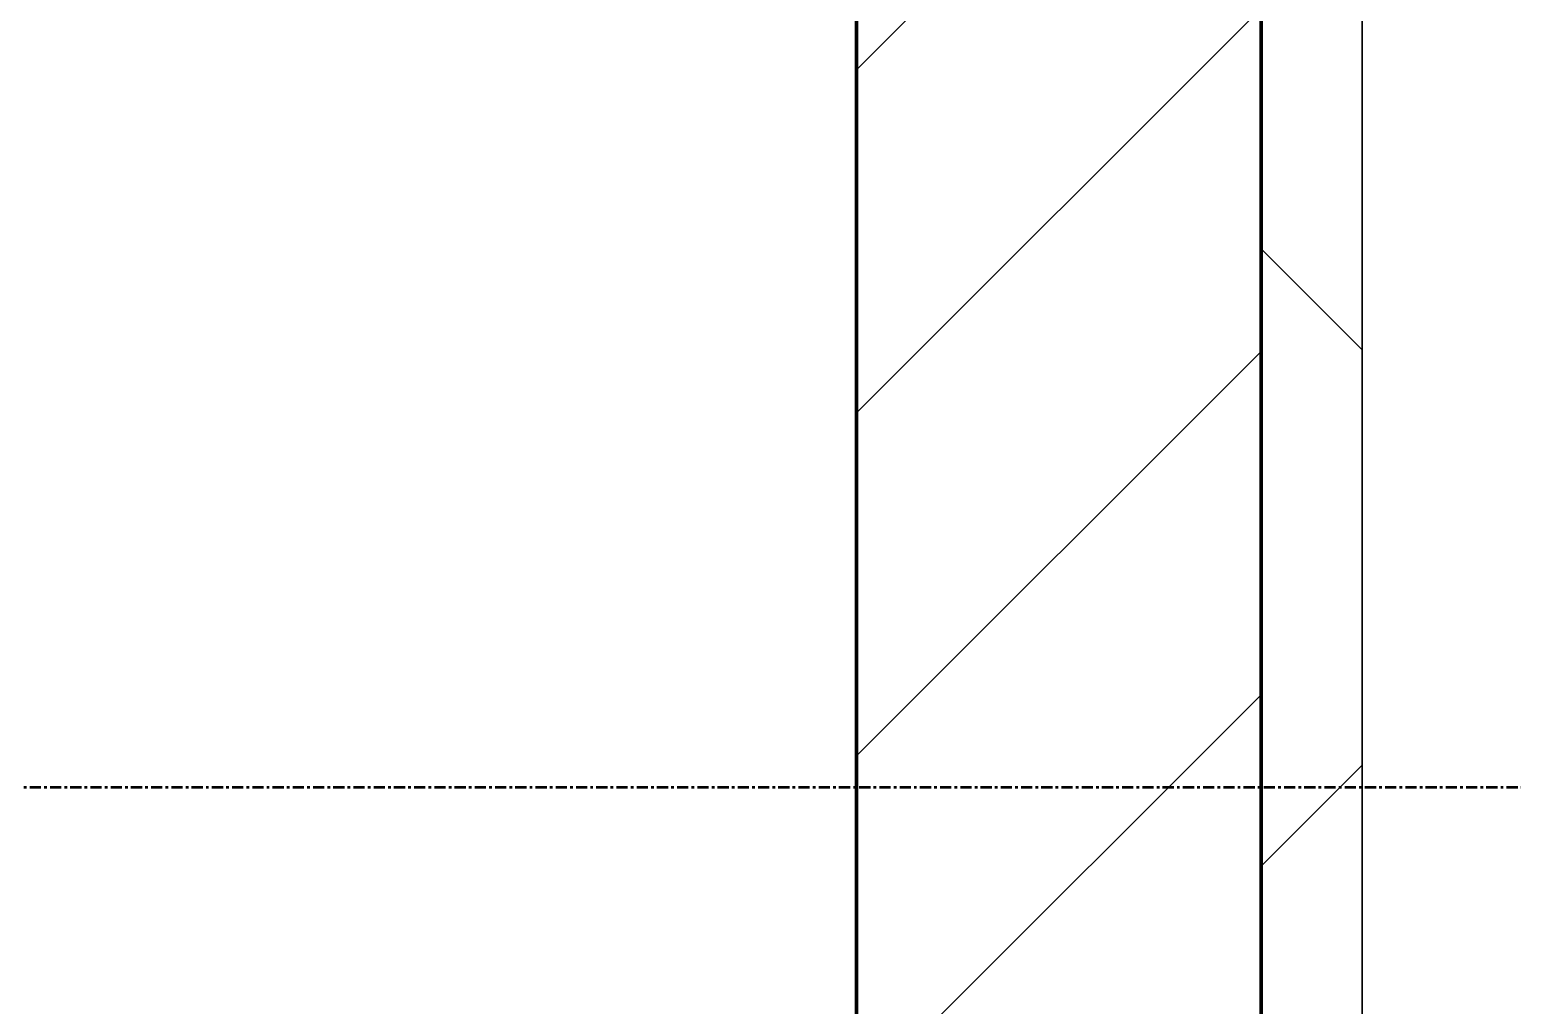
# Model space of a CAD drawing. Header units: millimetres. Extents: x -726012 to -647389, y -20772 to 18805.
# Drawn here: x -717131 to -716398, y -1706 to -1224 of the extents above; entities that cross this region are included whole.
import ezdxf
from ezdxf.xclip import XClip

# ---------------------------------------------------------------- set-up
doc = ezdxf.new("R2010")
doc.units = ezdxf.units.MM
doc.header["$XCLIPFRAME"] = 0
doc.linetypes.add('DPA_Grid _ Level 100', pattern=[10, 5.5, -1.6, 1.3, -1.6])
for name, color, linetype, lineweight in [('A-GLAZ-CURT', 2, 'Continuous', 9), ('A-WALL', 5, 'Continuous', 35), ('A-WALL-FNSH', 2, 'Continuous', 35), ('A-WALL-PATT', 1, 'Continuous', 35), ('G-ANNO-SECL', 3, 'Continuous', 9)]:
    doc.layers.add(name, color=color, linetype=linetype, lineweight=lineweight)
doc.layers.add('A11_ALU.SOLID SHEET', color=2, linetype='Continuous')

# ---------------------------------------------------------------- blocks, each defined once
blk = doc.blocks.new('PPLS-PP19_Custom Tile Pattern - Custom Tile Pattern-V254-4233-01 ENLARGED MULTI-PURPOSE LEVEL - REFLECTED CEILING PLAN - SHEET 4')
at = {"layer": 'A-GLAZ-CURT'}
for p, q in [((-300, 0), (300, 0)), ((300, 0), (-300, 0)), ((195.99, 0), (213.31, 0)), ((213.31, 0), (195.99, 0)), ((230.06, 0), (300, 0)), ((-300, -50), (300, -50)), ((300, -50), (-300, -50))]:
    blk.add_line(p, q, dxfattribs=at)
for points, knots in [([(-15.19, 0), (-13.07, 0), (7.48, 0), (42.82, 0), (88.72, 0), (120.63, 0), (138.28, 0), (138.53, 0)], [-461.142613, -461.142613, -461.142613, -461.142613, -429.606584, -390.253598, -346.313304, -291.370682, -290.5735, -290.5735, -290.5735, -290.5735]), ([(94.88, 0), (82.75, 0), (62.64, 0), (35.84, 0), (20.16, 0), (13.71, 0), (11.8, 0)], [-367.030317, -367.030317, -367.030317, -367.030317, -330.153101, -307.516438, -285.83788, -274.962817, -274.962817, -274.962817, -274.962817]), ([(94.84, 0), (90.46, 0), (85.35, 0), (74.4, 0), (62.26, 0), (51.85, 0), (43.81, 0), (29.53, 0), (20.67, 0), (18.85, 0), (18.16, 0)], [-7514.5983, -7514.5983, -7514.5983, -7514.5983, -7135.649961, -6924.452779, -6738.82075, -6548.303034, -6314.283804, -6135.05769, -5972.647715, -5832.674503, -5832.674503, -5832.674503, -5832.674503]), ([(27.44, 0), (27.9, 0), (29.54, 0), (38.07, 0), (53.39, 0), (71.67, 0), (84.83, 0), (86.01, 0), (92.51, 0), (94.33, 0)], [-5037.309798, -5037.309798, -5037.309798, -5037.309798, -4887.603822, -4705.298446, -4353.683244, -3960.84581, -3759.045785, -3336.541051, -2783.776468, -2783.776468, -2783.776468, -2783.776468]), ([(27.89, 0), (29.09, 0), (33.4, 0), (48.37, 0), (69.27, 0), (85.84, 0), (94.26, 0)], [-147.777612, -147.777612, -147.777612, -147.777612, -135.792042, -118.513713, -97.899267, -71.891811, -71.891811, -71.891811, -71.891811]), ([(136.44, 0), (121.66, 0), (86.93, 0), (51.16, 0), (31.18, 0)], [-106.750556, -106.750556, -106.750556, -106.750556, -59.610984, 0, 0, 0, 0]), ([(94.51, 0), (86.3, 0), (73.08, 0), (57.82, 0), (46.51, 0), (41.18, 0), (36.02, 0), (35.54, 0), (35.54, 0)], [-388.397396, -388.397396, -388.397396, -388.397396, -357.622665, -341.267687, -334.000314, -326.15566, -319.318397, -317.489778, -317.489778, -317.489778, -317.489778]), ([(36.29, 0), (37.77, 0), (48.82, 0), (64.79, 0), (95.91, 0), (124.45, 0), (132.42, 0), (134.6, 0)], [-314.598523, -314.598523, -314.598523, -314.598523, -305.899624, -287.17622, -249.500363, -194.761443, -152.241002, -152.241002, -152.241002, -152.241002]), ([(94.4, 0), (94.42, 0), (94.69, 0), (99.11, 0), (108.97, 0), (120.79, 0), (139.94, 0), (163.31, 0), (185.23, 0), (193.62, 0), (194.69, 0), (194.79, 0)], [-2345.032434, -2345.032434, -2345.032434, -2345.032434, -2310.419338, -2233.599744, -2052.234781, -1843.028543, -1530.39897, -1095.004608, -529.74427, -295.064701, -265.121568, -265.121568, -265.121568, -265.121568]), ([(168.37, 0), (167.68, 0), (162.47, 0), (147.02, 0), (116.49, 0), (98.34, 0), (94.88, 0)], [-543.375029, -543.375029, -543.375029, -543.375029, -530.793311, -458.593899, -401.860199, -388.859709, -388.859709, -388.859709, -388.859709]), ([(94.88, 0), (97.3, 0), (107.36, 0), (116.36, 0), (128.63, 0), (128.95, 0)], [-71.246703, -71.246703, -71.246703, -71.246703, -63.759246, -39.050993, -35.895543, -35.895543, -35.895543, -35.895543]), ([(103.09, 0), (101.08, 0), (98.53, 0), (95.96, 0), (95.45, 0)], [-375.435014, -375.435014, -375.435014, -375.435014, -369.147452, -367.613451, -367.613451, -367.613451, -367.613451]), ([(114.39, 0), (114.2, 0), (112.08, 0), (105.6, 0), (98.15, 0), (96.03, 0)], [-8148.58938, -8148.58938, -8148.58938, -8148.58938, -8105.191388, -7723.759874, -7548.167004, -7548.167004, -7548.167004, -7548.167004]), ([(129.02, 0), (129.02, 0), (124.41, 0), (122.35, 0), (114.96, 0), (108.04, 0), (103.09, 0)], [-35.386604, -35.386604, -35.386604, -35.386604, -31.430235, -22.807238, -15.488593, 0, 0, 0, 0]), ([(157.9, 0), (156.77, 0), (151.67, 0), (143.29, 0), (134.04, 0), (126.24, 0), (118.6, 0), (114.23, 0), (111.98, 0), (105.66, 0), (105.23, 0), (105.23, 0)], [-10292.955006, -10292.955006, -10292.955006, -10292.955006, -10098.273015, -9847.788484, -9677.714971, -9567.007022, -9453.21225, -9220.200448, -9012.77275, -8966.157302, -8929.495943, -8929.495943, -8929.495943, -8929.495943]), ([(105.26, 0), (105.52, 0), (111.01, 0), (112.65, 0), (113.59, 0)], [-8920.561005, -8920.561005, -8920.561005, -8920.561005, -8814.835624, -8577.462505, -8577.462505, -8577.462505, -8577.462505]), ([(128.58, 0), (128.8, 0), (130.16, 0), (139.26, 0), (152.67, 0), (161.24, 0), (162.19, 0), (162.75, 0)], [-633.326174, -633.326174, -633.326174, -633.326174, -627.736123, -618.981161, -602.094757, -592.980799, -581.414464, -581.414464, -581.414464, -581.414464]), ([(137.1, 0), (136, 0), (133.64, 0), (129.87, 0), (129.11, 0)], [-670.405967, -670.405967, -670.405967, -670.405967, -651.020627, -640.742133, -640.742133, -640.742133, -640.742133]), ([(177.9, 0), (174.85, 0), (170.15, 0), (161.95, 0), (161.28, 0), (158.35, 0), (157.85, 0), (157.77, 0)], [-11064.475054, -11064.475054, -11064.475054, -11064.475054, -10839.086983, -10768.332124, -10666.779182, -10580.760289, -10550.278881, -10550.278881, -10550.278881, -10550.278881]), ([(177.41, 0), (174.6, 0), (167.96, 0), (159.34, 0), (158.33, 0), (158.3, 0)], [-154.190936, -154.190936, -154.190936, -154.190936, -143.776725, -129.632772, -123.352749, -123.352749, -123.352749, -123.352749]), ([(159.07, 0), (159.13, 0), (160.84, 0), (165.21, 0), (174.15, 0), (185.98, 0), (208.82, 0), (219.42, 0), (230.06, 0)], [-115.643202, -115.643202, -115.643202, -115.643202, -114.681583, -87.660824, -65.295536, -41.623857, -24.459831, 0, 0, 0, 0]), ([(162.75, 0), (165.4, 0), (170.91, 0), (172.61, 0), (172.61, 0)], [-111.264224, -111.264224, -111.264224, -111.264224, -56.742688, -19.085662, -19.085662, -19.085662, -19.085662]), ([(177.93, 0), (176.56, 0), (174.1, 0), (169.67, 0), (168.99, 0)], [-8246.92752, -8246.92752, -8246.92752, -8246.92752, -8152.463617, -8069.855175, -8069.855175, -8069.855175, -8069.855175]), ([(171.51, 0), (176.48, 0), (193.23, 0), (201.73, 0), (208.81, 0), (213.9, 0), (241.96, 0), (266.73, 0), (281.71, 0), (291.71, 0), (296.52, 0), (297.86, 0), (298.09, 0)], [-7971.819559, -7971.819559, -7971.819559, -7971.819559, -7784.112253, -7606.717214, -7289.299508, -7042.621073, -6582.165592, -6068.460911, -5766.029927, -5566.724884, -5280.360606, -5199.253518, -5199.253518, -5199.253518, -5199.253518]), ([(172.07, 0), (177.66, 0), (187.87, 0), (201.08, 0), (207.47, 0), (213.96, 0), (215.11, 0)], [-255.364076, -255.364076, -255.364076, -255.364076, -237.955587, -223.92608, -215.862851, -208.75215, -208.75215, -208.75215, -208.75215]), ([(260.93, 0), (260.47, 0), (241.17, 0), (210.78, 0), (186.84, 0), (177.9, 0)], [-246.057587, -246.057587, -246.057587, -246.057587, -244.693688, -187.987675, -154.7999, -154.7999, -154.7999, -154.7999]), ([(215.22, 0), (214.62, 0), (210.55, 0), (203.98, 0), (190.33, 0), (180.88, 0), (177.9, 0)], [-203.825446, -203.825446, -203.825446, -203.825446, -198.527383, -184.406837, -162.427601, -152.370376, -152.370376, -152.370376, -152.370376]), ([(193.8, 0), (193.33, 0), (190.11, 0), (185.04, 0), (178.47, 0), (177.92, 0)], [-11665.349007, -11665.349007, -11665.349007, -11665.349007, -11565.880756, -11105.624034, -11064.926632, -11064.926632, -11064.926632, -11064.926632]), ([(247.1, 0), (246.76, 0), (245.04, 0), (238.34, 0), (226.56, 0), (221.1, 0), (200.27, 0), (185.02, 0), (178.24, 0)], [-9649.085549, -9649.085549, -9649.085549, -9649.085549, -9581.591397, -9406.094246, -9221.510254, -9016.44624, -8717.832359, -8253.978395, -8253.978395, -8253.978395, -8253.978395]), ([(300, 0), (288.22, 0), (262, 0), (230.43, 0), (219.94, 0), (219.02, 0)], [-12528.858583, -12528.858583, -12528.858583, -12528.858583, -11905.454923, -11162.864862, -10856.732305, -10856.732305, -10856.732305, -10856.732305]), ([(219.9, 0), (220.86, 0), (227.84, 0), (242.06, 0), (246.54, 0), (246.96, 0)], [-10670.940496, -10670.940496, -10670.940496, -10670.940496, -10511.382485, -9925.173265, -9834.877357, -9834.877357, -9834.877357, -9834.877357]), ([(284.76, 0), (284.76, 0), (285.09, 0), (287.47, 0), (293.59, 0), (297.76, 0), (300, 0)], [-4110.630118, -4110.630118, -4110.630118, -4110.630118, -4053.389046, -3959.664717, -3862.421465, -3746.95702, -3746.95702, -3746.95702, -3746.95702]), ([(297.38, 0), (295.84, 0), (291.62, 0), (285.38, 0), (284.87, 0)], [-4803.172655, -4803.172655, -4803.172655, -4803.172655, -4358.271401, -4143.037883, -4143.037883, -4143.037883, -4143.037883])]:
    blk.add_open_spline(points, degree=3, knots=knots, dxfattribs=at)
for points in [[(168.74, 0), (168.74, 0), (169.81, 0), (171.51, 0)], [(177.83, 0), (175.06, 0), (172.28, 0), (169.49, 0)], [(195.11, 0), (194.91, 0), (194.44, 0), (193.8, 0)], [(300, 0), (287.2, 0), (274.39, 0), (261.57, 0)]]:
    blk.add_open_spline(points, degree=3, dxfattribs=at)
blk = doc.blocks.new('PPLS-PP19_Custom Tile Pattern - Custom Tile Pattern-V255-4233-01 ENLARGED MULTI-PURPOSE LEVEL - REFLECTED CEILING PLAN - SHEET 4')
at = {"layer": 'A-GLAZ-CURT'}
for p, q in [((-300, 0), (300, 0)), ((300, 0), (-300, 0)), ((-293.07, 0), (-275.75, 0)), ((-275.75, 0), (-293.07, 0)), ((-222.32, 0), (-205, 0)), ((-205, 0), (-222.32, 0)), ((-300, -50), (300, -50)), ((300, -50), (-300, -50))]:
    blk.add_line(p, q, dxfattribs=at)
at = {"layer": 'A-GLAZ-CURT', "flags": 128}
for points in [[(-300, 0), (-291.56, 0), (-283.3, 0), (-275.2, 0), (-267.26, 0), (-259.45, 0), (-251.77, 0), (-244.2, 0), (-236.74, 0), (-229.36, 0), (-222.06, 0), (-214.83, 0), (-207.71, 0), (-200.76, 0), (-194.02, 0), (-187.54, 0), (-181.38, 0), (-175.58, 0), (-170.25, 0), (-165.64, 0), (-162.01, 0), (-159.53, 0), (-157.46, 0), (-154.52, 0), (-149.42, 0), (-141.84, 0), (-132.81, 0), (-126.08, 0)], [(-125.17, 0), (-128.55, 0), (-134.16, 0), (-140.03, 0), (-145.5, 0), (-150.63, 0), (-155.53, 0), (-160.27, 0), (-164.95, 0), (-169.65, 0), (-174.47, 0), (-179.49, 0), (-184.81, 0), (-190.44, 0), (-196.37, 0), (-202.58, 0), (-209.04, 0), (-215.73, 0), (-222.63, 0), (-229.72, 0), (-236.97, 0), (-244.39, 0), (-251.96, 0), (-259.67, 0), (-267.51, 0), (-275.48, 0), (-283.55, 0), (-291.73, 0), (-300, 0)]]:
    blk.add_lwpolyline(points, dxfattribs=at)
at = {"layer": 'A-GLAZ-CURT'}
for points, knots in [([(-300, 0), (-284.65, 0), (-236.57, 0), (-174.61, 0), (-129.95, 0), (-110.8, 0), (-99.5, 0), (-91.46, 0)], [-5323.127839, -5323.127839, -5323.127839, -5323.127839, -4502.809032, -2700.551212, -1002.059161, -460.363443, 0, 0, 0, 0]), ([(-89.99, 0), (-102.46, 0), (-138.02, 0), (-202.69, 0), (-262.56, 0), (-294.48, 0), (-300, 0)], [-18635.97602, -18635.97602, -18635.97602, -18635.97602, -17136.203329, -15131.813646, -13729.592194, -13439.944408, -13439.944408, -13439.944408, -13439.944408]), ([(-173.9, 0), (-177.94, 0), (-186.36, 0), (-209.77, 0), (-232.01, 0), (-255.22, 0), (-262.59, 0), (-264.9, 0), (-265.4, 0)], [-1992.329615, -1992.329615, -1992.329615, -1992.329615, -1755.085331, -1400.429864, -858.079193, -543.655514, -208.940337, 0, 0, 0, 0]), ([(-258.6, 0), (-257.91, 0), (-257.08, 0), (-256.13, 0), (-256.06, 0)], [-5722.54675, -5722.54675, -5722.54675, -5722.54675, -5657.471696, -5651.826702, -5651.826702, -5651.826702, -5651.826702]), ([(-255.81, 0), (-252.63, 0), (-241.03, 0), (-225.99, 0), (-213.1, 0), (-200.2, 0), (-187.68, 0), (-178.19, 0), (-173.42, 0)], [-5645.734042, -5645.734042, -5645.734042, -5645.734042, -5413.335975, -5017.494783, -4832.723979, -4666.091899, -4349.945572, -4109.479881, -4109.479881, -4109.479881, -4109.479881]), ([(-133.82, 0), (-135.51, 0), (-137.8, 0), (-149.31, 0), (-162.01, 0), (-177.91, 0), (-199.46, 0), (-216.65, 0), (-231.26, 0), (-233.46, 0), (-234, 0)], [-2731.647847, -2731.647847, -2731.647847, -2731.647847, -2418.507304, -2308.929706, -2113.765672, -1763.376603, -1422.553702, -978.033455, -846.069444, -682.911962, -682.911962, -682.911962, -682.911962]), ([(-233.49, 0), (-233.44, 0), (-232.38, 0), (-230.74, 0), (-225.3, 0), (-223.63, 0)], [-455.274641, -455.274641, -455.274641, -455.274641, -440.605512, -119.536984, 0, 0, 0, 0]), ([(-223.63, 0), (-219.39, 0), (-206.17, 0), (-188.58, 0), (-169.02, 0), (-152.12, 0), (-136.84, 0), (-127.33, 0), (-124.19, 0), (-123.43, 0), (-123.28, 0)], [-5463.295695, -5463.295695, -5463.295695, -5463.295695, -5161.076232, -4739.070012, -4465.409639, -4149.119819, -3839.893365, -3647.167523, -3488.92562, -3439.852845, -3439.852845, -3439.852845, -3439.852845]), ([(-137.88, 0), (-140.56, 0), (-147.66, 0), (-147.69, 0), (-158.72, 0), (-168.66, 0), (-172.71, 0), (-173.08, 0)], [-3187.727384, -3187.727384, -3187.727384, -3187.727384, -2919.378265, -2477.344047, -2237.412286, -2029.680487, -2008.191204, -2008.191204, -2008.191204, -2008.191204]), ([(-173.03, 0), (-170.99, 0), (-165.43, 0), (-158.7, 0), (-157.22, 0)], [-4102.920645, -4102.920645, -4102.920645, -4102.920645, -4000.813434, -3840.635403, -3840.635403, -3840.635403, -3840.635403]), ([(-152.35, 0), (-151.03, 0), (-147.71, 0), (-143.57, 0), (-138.62, 0)], [-3494.978217, -3494.978217, -3494.978217, -3494.978217, -3371.022232, -3227.460399, -3227.460399, -3227.460399, -3227.460399]), ([(-118.78, 0), (-121.86, 0), (-126.28, 0), (-136.96, 0), (-147.46, 0), (-150.03, 0), (-150.57, 0)], [-5938.474035, -5938.474035, -5938.474035, -5938.474035, -5700.061948, -5508.838257, -5298.784692, -5196.16478, -5196.16478, -5196.16478, -5196.16478]), ([(-150.34, 0), (-150.07, 0), (-147.75, 0), (-142.6, 0), (-127.26, 0), (-108.49, 0), (-97.49, 0), (-91.12, 0)], [-4948.728362, -4948.728362, -4948.728362, -4948.728362, -4883.323924, -4440.880425, -4054.690705, -3793.097032, -3464.109854, -3464.109854, -3464.109854, -3464.109854]), ([(-90.81, 0), (-96.91, 0), (-113.88, 0), (-130.52, 0), (-147.74, 0), (-149.07, 0)], [-7323.424259, -7323.424259, -7323.424259, -7323.424259, -7004.680444, -6449.282163, -6277.220794, -6277.220794, -6277.220794, -6277.220794]), ([(-148.23, 0), (-146.94, 0), (-140.15, 0), (-137.28, 0), (-133.93, 0), (-128.78, 0), (-126.5, 0)], [-6162.058746, -6162.058746, -6162.058746, -6162.058746, -6017.569127, -5560.701257, -5364.112219, -5231.017328, -5231.017328, -5231.017328, -5231.017328]), ([(-89.99, 0), (-93.99, 0), (-105.6, 0), (-122.65, 0), (-139.03, 0), (-146.11, 0), (-146.95, 0)], [-1606.541211, -1606.541211, -1606.541211, -1606.541211, -1374.161226, -945.742622, -741.901385, -489.130243, -489.130243, -489.130243, -489.130243]), ([(-146.69, 0), (-146.59, 0), (-145.49, 0), (-135.69, 0), (-128.29, 0), (-125.15, 0)], [-420.34245, -420.34245, -420.34245, -420.34245, -406.956646, -290.263673, 0, 0, 0, 0]), ([(-127.41, 0), (-131.63, 0), (-133.16, 0), (-134.09, 0), (-134.15, 0)], [-8540.990293, -8540.990293, -8540.990293, -8540.990293, -8266.114998, -8246.473386, -8246.473386, -8246.473386, -8246.473386]), ([(-134.15, 0), (-133.32, 0), (-130.31, 0), (-117.33, 0), (-99.59, 0), (-91.17, 0), (-90.51, 0)], [-7657.439573, -7657.439573, -7657.439573, -7657.439573, -7293.749979, -6839.55839, -6236.997189, -6184.855039, -6184.855039, -6184.855039, -6184.855039]), ([(-120.13, 0), (-120.14, 0), (-120.24, 0), (-121.3, 0), (-129.25, 0), (-133.82, 0)], [-2933.992132, -2933.992132, -2933.992132, -2933.992132, -2920.575025, -2840.280255, -2731.647847, -2731.647847, -2731.647847, -2731.647847]), ([(-113.43, 0), (-113.44, 0), (-113.96, 0), (-119.73, 0), (-125.43, 0), (-127.03, 0), (-127.41, 0)], [-328.499627, -328.499627, -328.499627, -328.499627, -282.672656, -98.539552, -24.539552, 0, 0, 0, 0]), ([(-126.5, 0), (-122.44, 0), (-108.71, 0), (-86.68, 0), (-63.44, 0), (-54.4, 0), (-48.53, 0), (-30.79, 0), (-18.03, 0), (8.61, 0), (15.02, 0), (22.91, 0), (31, 0), (39.04, 0), (51.19, 0), (58.74, 0), (61.34, 0), (61.45, 0)], [-5231.017328, -5231.017328, -5231.017328, -5231.017328, -4994.692869, -4542.524482, -4008.285538, -3689.699207, -3546.54457, -3315.260113, -2864.387349, -2439.246196, -2084.094819, -1956.422387, -1818.904206, -1645.594513, -1443.202566, -1228.752106, -1120.932285, -1120.932285, -1120.932285, -1120.932285]), ([(-125.15, 0), (-124.93, 0), (-121.96, 0), (-113.01, 0), (-98.9, 0), (-85.29, 0), (-71.67, 0), (-65.93, 0), (-65.07, 0)], [-3362.7396, -3362.7396, -3362.7396, -3362.7396, -3342.215224, -3074.362186, -2902.289527, -2605.247022, -2322.099534, -2241.8264, -2241.8264, -2241.8264, -2241.8264]), ([(-122.08, 0), (-122.01, 0), (-121.69, 0), (-121.2, 0), (-120.88, 0)], [-3136.336417, -3136.336417, -3136.336417, -3136.336417, -3110.304437, -3035.164275, -3035.164275, -3035.164275, -3035.164275]), ([(-36.33, 0), (-36.43, 0), (-37.27, 0), (-45.02, 0), (-46.13, 0), (-60.59, 0), (-81.23, 0), (-99.51, 0), (-114.02, 0), (-117.28, 0), (-118.78, 0)], [-1855.773136, -1855.773136, -1855.773136, -1855.773136, -1810.870157, -1672.078046, -1405.135169, -1060.00838, -740.068933, -229.489605, -116.330425, 0, 0, 0, 0]), ([(-117.74, 0), (-117.19, 0), (-114.78, 0), (-113.43, 0), (-113.43, 0)], [-821.249067, -821.249067, -821.249067, -821.249067, -394.672656, -330.879064, -330.879064, -330.879064, -330.879064]), ([(-36.62, 0), (-36.62, 0), (-40.35, 0), (-44.32, 0), (-58.97, 0), (-85.2, 0), (-107.61, 0), (-116.56, 0), (-117.56, 0)], [-4069.478503, -4069.478503, -4069.478503, -4069.478503, -3858.647035, -3538.256648, -2842.901703, -2193.204658, -1433.981041, -985.49888, -985.49888, -985.49888, -985.49888]), ([(-115.82, 0), (-114.96, 0), (-110.41, 0), (-99.64, 0), (-92.02, 0), (-90.05, 0)], [-5724.064692, -5724.064692, -5724.064692, -5724.064692, -5430.283136, -5103.229623, -4993.333029, -4993.333029, -4993.333029, -4993.333029]), ([(-7.01, 0), (-7.39, 0), (-14.84, 0), (-25.64, 0), (-40, 0), (-56.24, 0), (-75.59, 0), (-94, 0), (-112.01, 0), (-114.94, 0), (-115.63, 0)], [-2539.68875, -2539.68875, -2539.68875, -2539.68875, -2518.50168, -2125.455881, -1792.521578, -1466.981642, -1208.454564, -789.402658, -501.969187, -243.577221, -243.577221, -243.577221, -243.577221]), ([(-91.46, 0), (-90.09, 0), (-84.7, 0), (-77.43, 0), (-72.73, 0), (-72.64, 0), (-72.64, 0)], [-19832.387487, -19832.387487, -19832.387487, -19832.387487, -19753.885894, -19541.04734, -19478.625389, -19471.062469, -19471.062469, -19471.062469, -19471.062469]), ([(-90.01, 0), (-89.18, 0), (-83.31, 0), (-75.26, 0), (-68.41, 0), (-65.12, 0), (-63.63, 0)], [-3445.044829, -3445.044829, -3445.044829, -3445.044829, -3402.597032, -3144.956779, -3050.982048, -2969.237017, -2969.237017, -2969.237017, -2969.237017]), ([(-90, 0), (-86.54, 0), (-69.22, 0), (-42.53, 0), (-17.63, 0), (-8.1, 0), (-7.09, 0)], [-4992.222407, -4992.222407, -4992.222407, -4992.222407, -4799.173296, -4065.652676, -3589.737505, -3531.869704, -3531.869704, -3531.869704, -3531.869704]), ([(-26.75, 0), (-27.82, 0), (-36.18, 0), (-53.55, 0), (-72.83, 0), (-86.73, 0), (-89.99, 0)], [-8718.362214, -8718.362214, -8718.362214, -8718.362214, -8532.293389, -8073.216054, -7508.296369, -7337.832581, -7337.832581, -7337.832581, -7337.832581]), ([(-89.97, 0), (-84.25, 0), (-73.41, 0), (-62.74, 0), (-60.36, 0), (-59.97, 0)], [-6170.626272, -6170.626272, -6170.626272, -6170.626272, -5713.340575, -5140.470607, -5006.787413, -5006.787413, -5006.787413, -5006.787413]), ([(-72.93, 0), (-75.51, 0), (-80.85, 0), (-86.96, 0), (-89.14, 0)], [-19442.345229, -19442.345229, -19442.345229, -19442.345229, -18935.241197, -18670.125109, -18670.125109, -18670.125109, -18670.125109]), ([(-63.96, 0), (-64.13, 0), (-72.5, 0), (-80.63, 0), (-86.16, 0)], [-2171.769325, -2171.769325, -2171.769325, -2171.769325, -2007.031671, -1681.3698, -1681.3698, -1681.3698, -1681.3698]), ([(-29.03, 0), (-33.97, 0), (-43.74, 0), (-56.37, 0), (-71.66, 0), (-77.83, 0), (-82.66, 0), (-83.28, 0), (-83.28, 0)], [-2680.714891, -2680.714891, -2680.714891, -2680.714891, -2413.671296, -2161.752162, -2006.592567, -1646.621388, -1424.436217, -1393.971743, -1393.971743, -1393.971743, -1393.971743]), ([(-83.28, 0), (-83.28, 0), (-82.91, 0), (-76.14, 0), (-62.97, 0), (-48.14, 0), (-36.49, 0), (-33.57, 0), (-29.94, 0), (-28.57, 0)], [-1393.4169, -1393.4169, -1393.4169, -1393.4169, -1353.722004, -1274.333717, -1073.56893, -651.549973, -296.515819, -83.513472, 0, 0, 0, 0]), ([(-66.39, 0), (-66.39, 0), (-63.63, 0), (-53.63, 0), (-34.42, 0), (-29.82, 0), (-29.19, 0)], [-2493.31794, -2493.31794, -2493.31794, -2493.31794, -2315.303971, -1809.437387, -963.711516, -666.19313, -666.19313, -666.19313, -666.19313]), ([(-6.97, 0), (-8.41, 0), (-24.19, 0), (-47.42, 0), (-65.77, 0), (-66.37, 0), (-66.38, 0)], [-3821.708011, -3821.708011, -3821.708011, -3821.708011, -3745.412743, -2981.410125, -2542.574734, -2498.224237, -2498.224237, -2498.224237, -2498.224237]), ([(-63.63, 0), (-61.49, 0), (-57.39, 0), (-54.49, 0), (-45.2, 0), (-40.79, 0), (-40.46, 0), (-40.44, 0)], [-2969.237017, -2969.237017, -2969.237017, -2969.237017, -2851.217951, -2734.127174, -2474.780881, -2410.990208, -2350.645972, -2350.645972, -2350.645972, -2350.645972]), ([(-58.83, 0), (-58.37, 0), (-57.29, 0), (-54.23, 0), (-46.33, 0), (-42.62, 0), (-41.76, 0)], [-4859.52896, -4859.52896, -4859.52896, -4859.52896, -4680.891996, -4469.85053, -4321.566175, -4270.495146, -4270.495146, -4270.495146, -4270.495146]), ([(-51.83, 0), (-51.83, 0), (-51.78, 0), (-47.4, 0), (-46.01, 0), (-40.22, 0), (-36.78, 0)], [-632.814994, -632.814994, -632.814994, -632.814994, -627.965721, -508.377888, -260.442412, 0, 0, 0, 0]), ([(-6.97, 0), (-11.94, 0), (-21.74, 0), (-32.81, 0), (-44.85, 0), (-51.43, 0), (-51.79, 0)], [-1544.135012, -1544.135012, -1544.135012, -1544.135012, -1290.787923, -1039.307308, -819.71621, -644.910881, -644.910881, -644.910881, -644.910881]), ([(-41.76, 0), (-39.9, 0), (-37.72, 0), (-36.92, 0), (-36.77, 0)], [-4270.495146, -4270.495146, -4270.495146, -4270.495146, -4161.040818, -4106.245333, -4106.245333, -4106.245333, -4106.245333]), ([(-36.78, 0), (-32.43, 0), (-22.71, 0), (-12.16, 0), (-6.98, 0)], [-6191.144455, -6191.144455, -6191.144455, -6191.144455, -5862.463379, -5565.244144, -5565.244144, -5565.244144, -5565.244144]), ([(-36.29, 0), (-36.29, 0), (-34.66, 0), (-28.88, 0), (-26.95, 0), (-26.54, 0)], [-9150.272121, -9150.272121, -9150.272121, -9150.272121, -9057.163041, -8919.836787, -8834.607043, -8834.607043, -8834.607043, -8834.607043]), ([(30.82, 0), (29.27, 0), (20.14, 0), (3.54, 0), (-16.58, 0), (-34.76, 0), (-36.04, 0)], [-10462.034656, -10462.034656, -10462.034656, -10462.034656, -10363.088938, -9884.23066, -9424.652049, -9182.880979, -9182.880979, -9182.880979, -9182.880979]), ([(-33.34, 0), (-33.34, 0), (-32.93, 0), (-31.16, 0), (-30.52, 0)], [-2415.024266, -2415.024266, -2415.024266, -2415.024266, -2357.633367, -2323.618664, -2323.618664, -2323.618664, -2323.618664]), ([(-7.08, 0), (-10.92, 0), (-20.29, 0), (-30.57, 0), (-31.82, 0), (-32, 0)], [-3194.975664, -3194.975664, -3194.975664, -3194.975664, -2994.501669, -2698.150104, -2614.070998, -2614.070998, -2614.070998, -2614.070998]), ([(-30.76, 0), (-30.73, 0), (-29.99, 0), (-23.47, 0), (-15.75, 0), (-15.19, 0)], [-54176.191683, -54176.191683, -54176.191683, -54176.191683, -54157.274271, -53749.15266, -53717.791567, -53717.791567, -53717.791567, -53717.791567]), ([(-30.52, 0), (-27.11, 0), (-17.83, 0), (5.99, 0), (22.06, 0), (37.44, 0), (45.92, 0), (57.76, 0), (64.47, 0), (72.74, 0), (75.14, 0), (75.95, 0), (76.13, 0)], [-2323.618664, -2323.618664, -2323.618664, -2323.618664, -2142.497158, -1716.209403, -1206.526904, -1089.329421, -901.315459, -753.071572, -495.328968, -421.953223, -334.951786, -296.530285, -296.530285, -296.530285, -296.530285]), ([(-13, 0), (-14.35, 0), (-17.68, 0), (-25.97, 0), (-29.52, 0), (-30.21, 0)], [-55207.591944, -55207.591944, -55207.591944, -55207.591944, -54789.006179, -54461.685999, -54290.791712, -54290.791712, -54290.791712, -54290.791712]), ([(-7.98, 0), (-10.81, 0), (-17.68, 0), (-24.92, 0), (-29.03, 0)], [-3077.857837, -3077.857837, -3077.857837, -3077.857837, -2903.012179, -2680.714891, -2680.714891, -2680.714891, -2680.714891]), ([(-28.98, 0), (-28.66, 0), (-27.39, 0), (-24.45, 0), (-22.56, 0)], [-166.548282, -166.548282, -166.548282, -166.548282, -102.06493, 0, 0, 0, 0]), ([(-28.57, 0), (-26.93, 0), (-20.29, 0), (-14.19, 0), (-8.7, 0), (-7.07, 0)], [-5361.429781, -5361.429781, -5361.429781, -5361.429781, -5261.36855, -5050.479954, -4964.286834, -4964.286834, -4964.286834, -4964.286834])]:
    blk.add_open_spline(points, degree=3, knots=knots, dxfattribs=at)
for points in [[(-86.16, 0), (-87.35, 0), (-88.54, 0), (-89.75, 0)], [(-39.84, 0), (-39.08, 0), (-38.11, 0), (-37.36, 0)]]:
    blk.add_open_spline(points, degree=3, dxfattribs=at)
blk = doc.blocks.new('*U885')
at = {"layer": 'A-GLAZ-CURT', "rotation": 270}
for name, p in [('PPLS-PP19_Custom Tile Pattern - Custom Tile Pattern-V254-4233-01 ENLARGED MULTI-PURPOSE LEVEL - REFLECTED CEILING PLAN - SHEET 4', (-40190, 6407.94)), ('PPLS-PP19_Custom Tile Pattern - Custom Tile Pattern-V255-4233-01 ENLARGED MULTI-PURPOSE LEVEL - REFLECTED CEILING PLAN - SHEET 4', (-40190, 5807.94))]:
    blk.add_blockref(name, p, dxfattribs=at)
blk = doc.blocks.new('*U1287')
blk.add_lwpolyline([(21173.36, -580), (28210, -580), (28210, -6849.96), (45954.15, -6849.96), (45954.15, 600), (82995.06, 600), (83086.47, 650), (90052, 650), (90392, 990), (103159.16, 990), (103159.16, 4990), (21173.36, 4990), (21173.36, 3485.45), (21203.36, 3485.45), (21203.36, 925.54), (21173.36, 925.54), (21173.36, -580)])

msp = doc.modelspace()

# ---------------------------------------------------------------- hatches: boundary and pattern name
at = {"layer": 'A-WALL-PATT', "lineweight": 9}
h = msp.add_hatch(dxfattribs=at)
h.set_pattern_fill('FP_2', color=256, style=0, pattern_type=2)
h.set_pattern_definition([(45, (0, 0), (-84.852814, 84.852814), [])])
h.paths.add_polyline_path([(-716722.37, -4020.98), (-716522.37, -4020.98), (-716522.37, 2949.02), (-716722.37, 2949.02), (-716722.37, -3820.98)])
h = msp.add_hatch(dxfattribs=at)
h.set_pattern_fill('FP_3', color=256, style=0, pattern_type=2)
h.set_pattern_definition([(45, (0, 0), (-212.13203, 212.13203), []), (135, (0, 0), (-212.13203, -212.13203), [])])
h.paths.add_polyline_path([(-716522.37, -3320.94), (-716472.37, -3320.94), (-716472.37, 2949.02), (-716522.37, 2949.02), (-716522.37, -2888.85)])

# ---------------------------------------------------------------- linework, layer by layer
at = {"layer": 'A-WALL', "color": 7, "lineweight": 70}
for p, q in [((-716522.37, 2949.02), (-716522.37, -3270.94)), ((-716522.37, -3320.94), (-716522.37, 2949.02)), ((-716722.37, -3820.98), (-716722.37, 2359.02))]:
    msp.add_line(p, q, dxfattribs=at)
at = {"layer": 'A-WALL-FNSH', "color": 250}
msp.add_line((-716472.37, 2949.02), (-716472.37, -3320.94), dxfattribs=at)
at = {"layer": 'G-ANNO-SECL', "linetype": 'DPA_Grid _ Level 100', "lineweight": 50}
msp.add_line((-724200.99, -1598.28), (-650323, -1598.28), dxfattribs=at)

# ---------------------------------------------------------------- block references
msp.add_blockref('*U885', (-676282.37, -7541.39))

# ---------------------------------------------------------------- next in the draw order: block references
at = {"layer": 'A11_ALU.SOLID SHEET'}
ref = msp.add_blockref('*U1287', (-744682.37, 3579.02), dxfattribs=at)
XClip(ref).set_block_clipping_path([(22516.8245944298, -23612.0000696909), (92487.8891097467, 7199.9972603897)])

doc.saveas('drawing.dxf')
